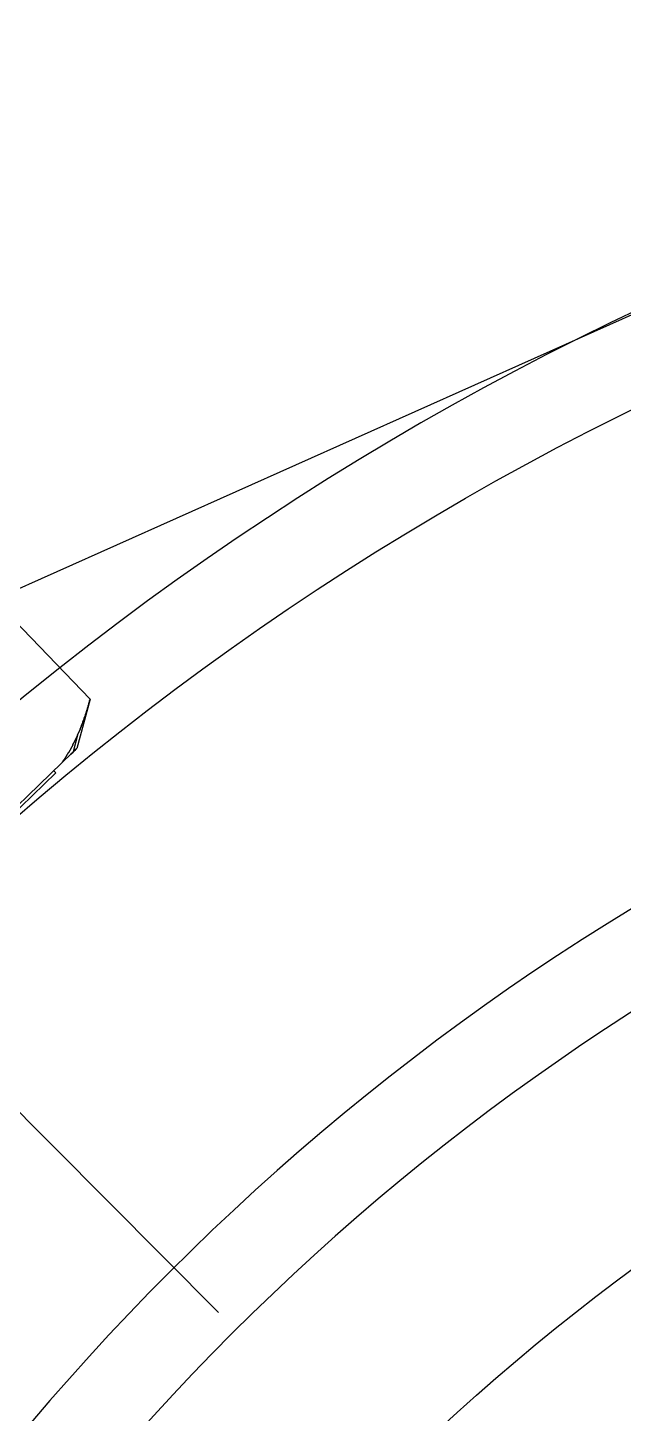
# Model space of a CAD drawing. Extents: x -87 to 205, y -109 to 47.
# Drawn here: x -28.36 to -19.35, y 24.06 to 45 of the extents above; entities that cross this region are included whole.
import ezdxf

# ---------------------------------------------------------------- set-up
doc = ezdxf.new("R2010")
doc.units = 0
doc.linetypes.add('CENTER', pattern=[50.8, 31.75, -6.35, 6.35, -6.35])
doc.linetypes.add('DASHED', pattern=[19.05, 12.7, -6.35])
doc.layers.get('0').update_dxf_attribs({"linetype": 'CONTINUOUS'})
doc.layers.add('CENTER', color=1, linetype='CENTER')

msp = doc.modelspace()

# ---------------------------------------------------------------- linework, layer by layer
at = {"color": 7, "linetype": 'CONTINUOUS'}
for p, q in [((-28.866, 36.356), (-16.818, 41.739)), ((-27.415, 34.854), (-27.616, 34.108)), ((-27.606, 34.307, 0.895), (-27.672, 34.054, 0.854)), ((-33.977, 27.899), (-27.931, 33.737)), ((-27.931, 33.737), (-27.964, 33.771))]:
    msp.add_line(p, q, dxfattribs=at)
at = {"color": 7, "linetype": 'CONTINUOUS', "extrusion": (0.622967, 0.601592, 0.5)}
for p, q in [((-27.415, 34.854), (-29.079, 36.577)), ((-27.844, 33.888, 1.697), (-28.359, 33.391, 2.935))]:
    msp.add_line(p, q, dxfattribs=at)
at = {"color": 7, "linetype": 'CONTINUOUS', "extrusion": (0.694658, -0.71934, 0)}
for p, q in [((-28.359, 33.391, -2.935), (-27.844, 33.888, -1.697)), ((-27.844, 33.888, 1.697), (-28.359, 33.391, 2.935))]:
    msp.add_line(p, q, dxfattribs=at)
at = {"color": 7, "linetype": 'CONTINUOUS', "extrusion": (0.622967, 0.601592, -0.5)}
msp.add_line((-28.359, 33.391, -2.935), (-27.844, 33.888, -1.697), dxfattribs=at)
at = {"color": 7}
for points in [[(-27.415, 34.854, 0), (-27.419, 34.841, 0.019), (-27.422, 34.829, 0.039), (-27.426, 34.816, 0.058), (-27.429, 34.804, 0.077), (-27.433, 34.791, 0.096), (-27.436, 34.779, 0.116), (-27.44, 34.767, 0.135), (-27.443, 34.755, 0.154), (-27.447, 34.743, 0.173), (-27.45, 34.73, 0.192), (-27.454, 34.718, 0.211), (-27.457, 34.707, 0.23), (-27.461, 34.695, 0.248), (-27.465, 34.683, 0.267), (-27.468, 34.671, 0.286), (-27.472, 34.659, 0.305), (-27.476, 34.648, 0.323), (-27.48, 34.636, 0.342), (-27.484, 34.625, 0.361), (-27.487, 34.613, 0.379), (-27.491, 34.602, 0.398), (-27.495, 34.59, 0.416), (-27.499, 34.579, 0.435), (-27.503, 34.568, 0.453), (-27.507, 34.556, 0.472), (-27.511, 34.545, 0.49), (-27.515, 34.534, 0.508), (-27.519, 34.523, 0.526), (-27.523, 34.512, 0.545), (-27.527, 34.501, 0.563), (-27.531, 34.49, 0.581), (-27.535, 34.48, 0.599), (-27.539, 34.469, 0.617), (-27.543, 34.458, 0.635), (-27.547, 34.447, 0.654), (-27.552, 34.437, 0.672), (-27.556, 34.426, 0.69), (-27.56, 34.415, 0.707), (-27.564, 34.405, 0.725), (-27.568, 34.395, 0.743), (-27.573, 34.384, 0.761), (-27.577, 34.374, 0.779), (-27.581, 34.363, 0.797), (-27.586, 34.353, 0.815), (-27.59, 34.343, 0.832), (-27.595, 34.333, 0.85), (-27.599, 34.323, 0.868), (-27.604, 34.313, 0.886), (-27.608, 34.303, 0.903), (-27.613, 34.293, 0.921), (-27.617, 34.283, 0.938), (-27.622, 34.273, 0.956), (-27.626, 34.263, 0.974), (-27.631, 34.253, 0.991), (-27.636, 34.243, 1.009), (-27.64, 34.234, 1.026), (-27.645, 34.224, 1.044), (-27.65, 34.214, 1.061), (-27.654, 34.205, 1.079), (-27.659, 34.195, 1.096), (-27.664, 34.186, 1.113), (-27.669, 34.176, 1.131), (-27.674, 34.167, 1.148), (-27.678, 34.158, 1.166), (-27.683, 34.148, 1.183), (-27.688, 34.139, 1.2), (-27.693, 34.13, 1.217), (-27.698, 34.121, 1.235), (-27.703, 34.111, 1.252), (-27.708, 34.102, 1.269), (-27.713, 34.093, 1.287), (-27.719, 34.084, 1.304), (-27.724, 34.075, 1.321), (-27.729, 34.066, 1.338), (-27.734, 34.057, 1.355), (-27.739, 34.048, 1.373), (-27.745, 34.04, 1.39), (-27.75, 34.031, 1.407), (-27.755, 34.022, 1.424), (-27.761, 34.014, 1.441), (-27.766, 34.005, 1.458), (-27.771, 33.996, 1.475), (-27.777, 33.988, 1.492), (-27.782, 33.979, 1.509), (-27.788, 33.971, 1.527), (-27.793, 33.962, 1.544), (-27.799, 33.954, 1.561), (-27.804, 33.945, 1.578), (-27.81, 33.937, 1.595), (-27.816, 33.929, 1.612), (-27.821, 33.92, 1.629), (-27.827, 33.912, 1.646), (-27.833, 33.904, 1.663), (-27.838, 33.896, 1.68), (-27.844, 33.888, 1.697)], [(-27.844, 33.888, -1.697), (-27.838, 33.896, -1.68), (-27.833, 33.904, -1.663), (-27.827, 33.912, -1.646), (-27.821, 33.92, -1.629), (-27.816, 33.929, -1.612), (-27.81, 33.937, -1.595), (-27.804, 33.945, -1.578), (-27.799, 33.954, -1.561), (-27.793, 33.962, -1.544), (-27.788, 33.971, -1.527), (-27.782, 33.979, -1.509), (-27.777, 33.988, -1.492), (-27.771, 33.996, -1.475), (-27.766, 34.005, -1.458), (-27.761, 34.014, -1.441), (-27.755, 34.022, -1.424), (-27.75, 34.031, -1.407), (-27.745, 34.04, -1.39), (-27.739, 34.048, -1.373), (-27.734, 34.057, -1.355), (-27.729, 34.066, -1.338), (-27.724, 34.075, -1.321), (-27.719, 34.084, -1.304), (-27.713, 34.093, -1.287), (-27.708, 34.102, -1.269), (-27.703, 34.111, -1.252), (-27.698, 34.121, -1.235), (-27.693, 34.13, -1.217), (-27.688, 34.139, -1.2), (-27.683, 34.148, -1.183), (-27.678, 34.158, -1.166), (-27.674, 34.167, -1.148), (-27.669, 34.176, -1.131), (-27.664, 34.186, -1.113), (-27.659, 34.195, -1.096), (-27.654, 34.205, -1.079), (-27.65, 34.214, -1.061), (-27.645, 34.224, -1.044), (-27.64, 34.234, -1.026), (-27.636, 34.243, -1.009), (-27.631, 34.253, -0.991), (-27.626, 34.263, -0.974), (-27.622, 34.273, -0.956), (-27.617, 34.283, -0.938), (-27.613, 34.293, -0.921), (-27.608, 34.303, -0.903), (-27.604, 34.313, -0.886), (-27.599, 34.323, -0.868), (-27.595, 34.333, -0.85), (-27.59, 34.343, -0.832), (-27.586, 34.353, -0.815), (-27.581, 34.363, -0.797), (-27.577, 34.374, -0.779), (-27.573, 34.384, -0.761), (-27.568, 34.395, -0.743), (-27.564, 34.405, -0.725), (-27.56, 34.415, -0.707), (-27.556, 34.426, -0.69), (-27.552, 34.437, -0.672), (-27.547, 34.447, -0.654), (-27.543, 34.458, -0.635), (-27.539, 34.469, -0.617), (-27.535, 34.48, -0.599), (-27.531, 34.49, -0.581), (-27.527, 34.501, -0.563), (-27.523, 34.512, -0.545), (-27.519, 34.523, -0.526), (-27.515, 34.534, -0.508), (-27.511, 34.545, -0.49), (-27.507, 34.556, -0.472), (-27.503, 34.568, -0.453), (-27.499, 34.579, -0.435), (-27.495, 34.59, -0.416), (-27.491, 34.602, -0.398), (-27.487, 34.613, -0.379), (-27.484, 34.625, -0.361), (-27.48, 34.636, -0.342), (-27.476, 34.648, -0.323), (-27.472, 34.659, -0.305), (-27.468, 34.671, -0.286), (-27.465, 34.683, -0.267), (-27.461, 34.695, -0.248), (-27.457, 34.707, -0.23), (-27.454, 34.718, -0.211), (-27.45, 34.73, -0.192), (-27.447, 34.743, -0.173), (-27.443, 34.755, -0.154), (-27.44, 34.767, -0.135), (-27.436, 34.779, -0.116), (-27.433, 34.791, -0.096), (-27.429, 34.804, -0.077), (-27.426, 34.816, -0.058), (-27.422, 34.829, -0.039), (-27.419, 34.841, -0.019), (-27.415, 34.854, 0)]]:
    msp.add_polyline3d(points, dxfattribs=at)
at = {"color": 7, "linetype": 'CONTINUOUS'}
for radius in [43.676, 32.52]:
    msp.add_circle((0, 0), radius, dxfattribs=at)
for radius, start, end in [(45, 141.9289, 128.273), (37.059, 90, 270), (35.735, 90, 270)]:
    msp.add_arc((0, 0), radius, start, end, dxfattribs=at)
at = {"color": 3, "linetype": 'DASHED'}
msp.add_arc((0, 0), 45, 128.273, 141.9289, dxfattribs=at)
at = {"color": 7, "linetype": 'CONTINUOUS', "extrusion": (0.694658, -0.71934, 0)}
for start, end in [(338.7749, 21.2251), (38.7749, 81.2251)]:
    msp.add_arc((-0.858, 0, -43.719), 4.687, start, end, dxfattribs=at)
at = {"layer": 'CENTER', "color": 1, "linetype": 'CENTER'}
msp.add_line((1.411, -1.417), (-40.975, 41.151), dxfattribs=at)

doc.saveas('drawing.dxf')
